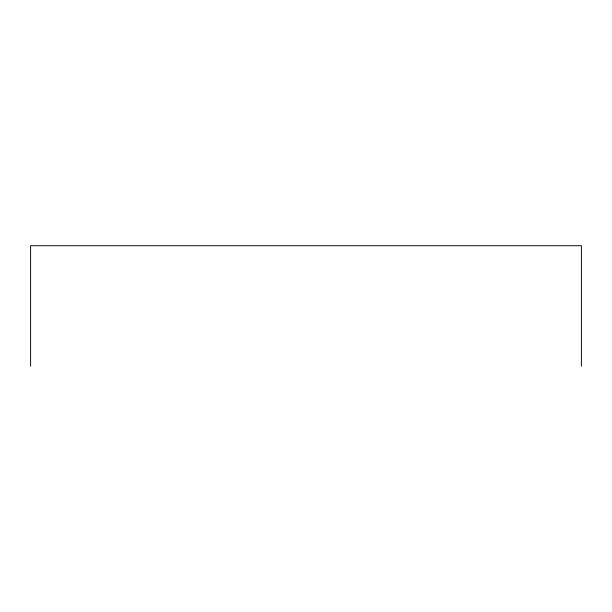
<?xml version="1.0" encoding="UTF-8"?>
<svg xmlns="http://www.w3.org/2000/svg" width="612" height="612" viewBox="0 0 612 612"><rect width="100%" height="100%" fill="white"/><g stroke="black" fill="none" stroke-linecap="round" stroke-linejoin="round"><path stroke-width="0.92" d="M581.4 366.267L581.4 245.733L30.6 245.733L30.6 366.267"/></g></svg>
